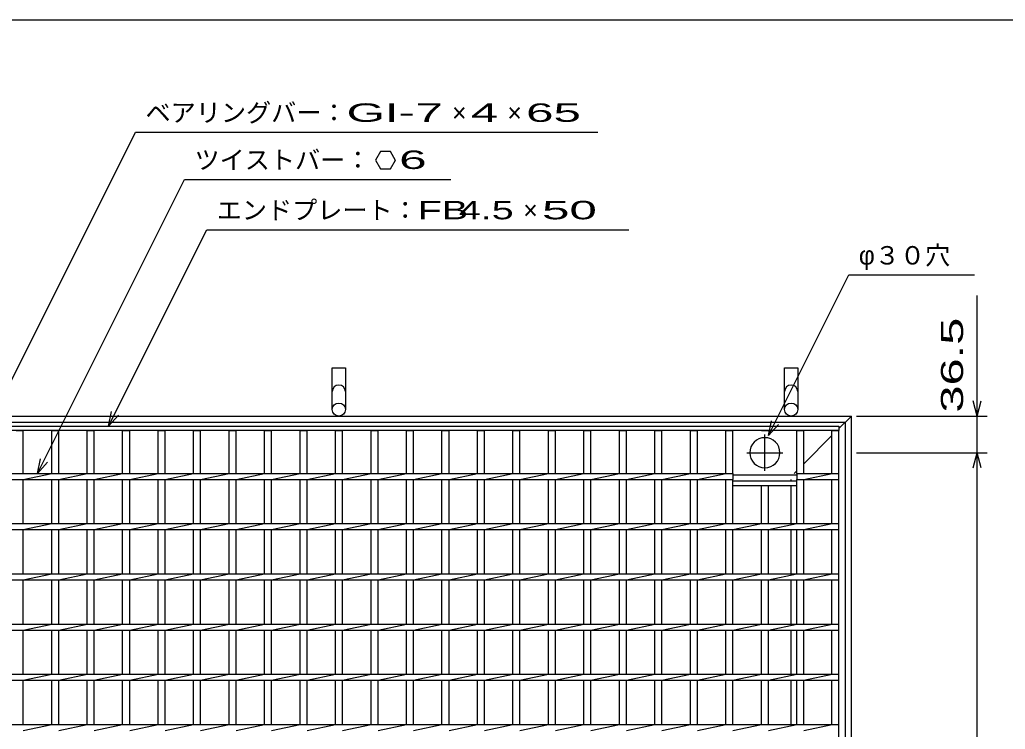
# Model space of a CAD drawing. Units: millimetres, scale not verified. Extents: x -1820 to 1731, y -1282 to 1054.
# Drawn here: x -1168 to -188, y 347 to 1054 of the extents above; entities that cross this region are included whole.
import ezdxf
from ezdxf.enums import TextEntityAlignment as Align

# ---------------------------------------------------------------- set-up
doc = ezdxf.new("R2010")
doc.units = ezdxf.units.MM
doc.header["$LTSCALE"] = 10
doc.linetypes.add('CHAIN', pattern=[18.5, 12, -1.5, 3.5, -1.5])
doc.linetypes.add('DASHED', pattern=[7.5, 6, -1.5])
for name, color, linetype, lineweight in [('0_2', 150, 'Continuous', 25), ('16', 3, 'Continuous', 25), ('19', 6, 'Continuous', 25), ('22', 4, 'Continuous', 25)]:
    doc.layers.add(name, color=color, linetype=linetype, lineweight=lineweight)
doc.styles.add('ベクトル', font='')
doc.styles.get('ベクトル').set_extended_font_data('ベクトル')

msp = doc.modelspace()

# ---------------------------------------------------------------- linework, layer by layer
at = {"layer": '0_2'}
msp.add_line((-1729, 1053.5), (1731, 1053.5), dxfattribs=at)
at = {"layer": '16'}
for p, q in [((-1348, 649), (-353, 649)), ((-353, 649), (-353, 644.5)), ((-353, 644.5), (-1348, 644.5)), ((-1171.5, 644.5), (-1164.5, 644.5)), ((-1164.5, 602), (-1164.5, 644.5)), ((-1136.2, 602), (-1136.2, 644.5)), ((-1136.2, 644.5), (-1129.2, 644.5)), ((-1129.2, 602), (-1129.2, 644.5)), ((-1100.9, 602), (-1100.9, 644.5)), ((-1100.9, 644.5), (-1093.9, 644.5)), ((-1093.9, 602), (-1093.9, 644.5)), ((-1065.6, 602), (-1065.6, 644.5)), ((-1065.6, 644.5), (-1058.6, 644.5)), ((-1058.6, 602), (-1058.6, 644.5)), ((-1030.3, 602), (-1030.3, 644.5)), ((-1030.3, 644.5), (-1023.3, 644.5)), ((-1023.3, 602), (-1023.3, 644.5)), ((-995, 602), (-995, 644.5)), ((-995, 644.5), (-988, 644.5)), ((-988, 602), (-988, 644.5)), ((-959.7, 602), (-959.7, 644.5)), ((-959.7, 644.5), (-952.7, 644.5)), ((-952.7, 602), (-952.7, 644.5)), ((-924.4, 602), (-924.4, 644.5)), ((-924.4, 644.5), (-917.4, 644.5)), ((-917.4, 602), (-917.4, 644.5)), ((-889.1, 602), (-889.1, 644.5)), ((-889.1, 644.5), (-882.1, 644.5)), ((-882.1, 602), (-882.1, 644.5)), ((-853.8, 602), (-853.8, 644.5)), ((-853.8, 644.5), (-846.8, 644.5)), ((-846.8, 602), (-846.8, 644.5)), ((-818.5, 602), (-818.5, 644.5)), ((-818.5, 644.5), (-811.5, 644.5)), ((-811.5, 602), (-811.5, 644.5)), ((-783.2, 602), (-783.2, 644.5)), ((-783.2, 644.5), (-776.2, 644.5)), ((-776.2, 602), (-776.2, 644.5)), ((-747.9, 602), (-747.9, 644.5)), ((-747.9, 644.5), (-740.9, 644.5)), ((-740.9, 602), (-740.9, 644.5)), ((-712.6, 602), (-712.6, 644.5)), ((-712.6, 644.5), (-705.6, 644.5)), ((-705.6, 602), (-705.6, 644.5)), ((-677.3, 602), (-677.3, 644.5)), ((-677.3, 644.5), (-670.3, 644.5)), ((-670.3, 602), (-670.3, 644.5)), ((-642, 602), (-642, 644.5)), ((-642, 644.5), (-635, 644.5)), ((-635, 602), (-635, 644.5)), ((-606.7, 602), (-606.7, 644.5)), ((-606.7, 644.5), (-599.7, 644.5)), ((-599.7, 602), (-599.7, 644.5)), ((-571.4, 602), (-571.4, 644.5)), ((-571.4, 644.5), (-564.4, 644.5)), ((-564.4, 602), (-564.4, 644.5)), ((-536.1, 602), (-536.1, 644.5)), ((-536.1, 644.5), (-529.1, 644.5)), ((-529.1, 602), (-529.1, 644.5)), ((-500.8, 602), (-500.8, 644.5)), ((-500.8, 644.5), (-493.8, 644.5)), ((-493.8, 602), (-493.8, 644.5)), ((-465.5, 602), (-465.5, 644.5)), ((-465.5, 644.5), (-458.5, 644.5)), ((-458.5, 602), (-458.5, 644.5)), ((-430.2, 644.5), (-423.2, 644.5)), ((-394.9, 602), (-394.9, 644.5)), ((-394.9, 644.5), (-387.9, 644.5)), ((-387.9, 602), (-387.9, 644.5)), ((-360, 602), (-360, 644.5)), ((-360, 644.5), (-353, 644.5)), ((-353, -346.5), (-353, 644.5)), ((-1242.1, 602), (-458.5, 602)), ((-1164.5, 596), (-1136.2, 602)), ((-1129.2, 596), (-1100.9, 602)), ((-1093.9, 596), (-1065.6, 602)), ((-1058.6, 596), (-1030.3, 602)), ((-1023.3, 596), (-995, 602)), ((-988, 596), (-959.7, 602)), ((-952.7, 596), (-924.4, 602)), ((-917.4, 596), (-889.1, 602)), ((-882.1, 596), (-853.8, 602)), ((-846.8, 596), (-818.5, 602)), ((-811.5, 596), (-783.2, 602)), ((-776.2, 596), (-747.9, 602)), ((-740.9, 596), (-712.6, 602)), ((-705.6, 596), (-677.3, 602)), ((-670.3, 596), (-642, 602)), ((-635, 596), (-606.7, 602)), ((-599.7, 596), (-571.4, 602)), ((-564.4, 596), (-536.1, 602)), ((-529.1, 596), (-500.8, 602)), ((-493.8, 596), (-465.5, 602)), ((-458.5, 602), (-458.5, 596)), ((-458.5, 600.5), (-394.9, 600.5)), ((-394.9, 602), (-353, 602)), ((-394.9, 602), (-394.9, 596)), ((-387.9, 596), (-359.6, 602)), ((-353, 596), (-353, 602)), ((-1242.1, 596), (-458.5, 596)), ((-1164.5, 552), (-1164.5, 596)), ((-1136.2, 552), (-1136.2, 596)), ((-1129.2, 552), (-1129.2, 596)), ((-1100.9, 552), (-1100.9, 596)), ((-1093.9, 552), (-1093.9, 596)), ((-1065.6, 552), (-1065.6, 596)), ((-1058.6, 552), (-1058.6, 596)), ((-1030.3, 552), (-1030.3, 596)), ((-1023.3, 552), (-1023.3, 596)), ((-995, 552), (-995, 596)), ((-988, 552), (-988, 596)), ((-959.7, 552), (-959.7, 596)), ((-952.7, 552), (-952.7, 596)), ((-924.4, 552), (-924.4, 596)), ((-917.4, 552), (-917.4, 596)), ((-889.1, 552), (-889.1, 596)), ((-882.1, 552), (-882.1, 596)), ((-853.8, 552), (-853.8, 596)), ((-846.8, 552), (-846.8, 596)), ((-818.5, 552), (-818.5, 596)), ((-811.5, 552), (-811.5, 596)), ((-783.2, 552), (-783.2, 596)), ((-776.2, 552), (-776.2, 596)), ((-747.9, 552), (-747.9, 596)), ((-740.9, 552), (-740.9, 596)), ((-712.6, 552), (-712.6, 596)), ((-705.6, 552), (-705.6, 596)), ((-677.3, 552), (-677.3, 596)), ((-670.3, 552), (-670.3, 596)), ((-642, 552), (-642, 596)), ((-635, 552), (-635, 596)), ((-606.7, 552), (-606.7, 596)), ((-599.7, 552), (-599.7, 596)), ((-571.4, 552), (-571.4, 596)), ((-564.4, 552), (-564.4, 596)), ((-536.1, 552), (-536.1, 596)), ((-529.1, 552), (-529.1, 596)), ((-500.8, 552), (-500.8, 596)), ((-493.8, 552), (-493.8, 596)), ((-465.5, 552), (-465.5, 596)), ((-458.5, 552), (-458.5, 596)), ((-458.5, 594.5), (-394.9, 594.5)), ((-458.5, 590), (-458.5, 594.5)), ((-458.5, 590), (-394.9, 590)), ((-430.2, 552), (-430.2, 590)), ((-423.2, 552), (-423.2, 590)), ((-394.9, 596), (-353, 596)), ((-394.9, 552), (-394.9, 596)), ((-394.9, 590), (-394.9, 594.5)), ((-387.9, 552), (-387.9, 596)), ((-360, 552), (-360, 596)), ((-1348, 552), (-353, 552)), ((-1164.5, 546), (-1136.2, 552)), ((-1129.2, 546), (-1100.9, 552)), ((-1093.9, 546), (-1065.6, 552)), ((-1058.6, 546), (-1030.3, 552)), ((-1023.3, 546), (-995, 552)), ((-988, 546), (-959.7, 552)), ((-952.7, 546), (-924.4, 552)), ((-917.4, 546), (-889.1, 552)), ((-882.1, 546), (-853.8, 552)), ((-846.8, 546), (-818.5, 552)), ((-811.5, 546), (-783.2, 552)), ((-776.2, 546), (-747.9, 552)), ((-740.9, 546), (-712.6, 552)), ((-705.6, 546), (-677.3, 552)), ((-670.3, 546), (-642, 552)), ((-635, 546), (-606.7, 552)), ((-599.7, 546), (-571.4, 552)), ((-564.4, 546), (-536.1, 552)), ((-529.1, 546), (-500.8, 552)), ((-493.8, 546), (-465.5, 552)), ((-458.5, 546), (-430.2, 552)), ((-423.2, 546), (-394.9, 552)), ((-387.9, 546), (-359.6, 552)), ((-353, 546), (-353, 552)), ((-1348, 546), (-353, 546)), ((-1164.5, 502), (-1164.5, 546)), ((-1136.2, 502), (-1136.2, 546)), ((-1129.2, 502), (-1129.2, 546)), ((-1100.9, 502), (-1100.9, 546)), ((-1093.9, 502), (-1093.9, 546)), ((-1065.6, 502), (-1065.6, 546)), ((-1058.6, 502), (-1058.6, 546)), ((-1030.3, 502), (-1030.3, 546)), ((-1023.3, 502), (-1023.3, 546)), ((-995, 502), (-995, 546)), ((-988, 502), (-988, 546)), ((-959.7, 502), (-959.7, 546)), ((-952.7, 502), (-952.7, 546)), ((-924.4, 502), (-924.4, 546)), ((-917.4, 502), (-917.4, 546)), ((-889.1, 502), (-889.1, 546)), ((-882.1, 502), (-882.1, 546)), ((-853.8, 502), (-853.8, 546)), ((-846.8, 502), (-846.8, 546)), ((-818.5, 502), (-818.5, 546)), ((-811.5, 502), (-811.5, 546)), ((-783.2, 502), (-783.2, 546)), ((-776.2, 502), (-776.2, 546)), ((-747.9, 502), (-747.9, 546)), ((-740.9, 502), (-740.9, 546)), ((-712.6, 502), (-712.6, 546)), ((-705.6, 502), (-705.6, 546)), ((-677.3, 502), (-677.3, 546)), ((-670.3, 502), (-670.3, 546)), ((-642, 502), (-642, 546)), ((-635, 502), (-635, 546)), ((-606.7, 502), (-606.7, 546)), ((-599.7, 502), (-599.7, 546)), ((-571.4, 502), (-571.4, 546)), ((-564.4, 502), (-564.4, 546)), ((-536.1, 502), (-536.1, 546)), ((-529.1, 502), (-529.1, 546)), ((-500.8, 502), (-500.8, 546)), ((-493.8, 502), (-493.8, 546)), ((-465.5, 502), (-465.5, 546)), ((-458.5, 502), (-458.5, 546)), ((-430.2, 502), (-430.2, 546)), ((-423.2, 502), (-423.2, 546)), ((-394.9, 502), (-394.9, 546)), ((-387.9, 502), (-387.9, 546)), ((-360, 502), (-360, 546)), ((-1348, 502), (-353, 502)), ((-1164.5, 496), (-1136.2, 502)), ((-1129.2, 496), (-1100.9, 502)), ((-1093.9, 496), (-1065.6, 502)), ((-1058.6, 496), (-1030.3, 502)), ((-1023.3, 496), (-995, 502)), ((-988, 496), (-959.7, 502)), ((-952.7, 496), (-924.4, 502)), ((-917.4, 496), (-889.1, 502)), ((-882.1, 496), (-853.8, 502)), ((-846.8, 496), (-818.5, 502)), ((-811.5, 496), (-783.2, 502)), ((-776.2, 496), (-747.9, 502)), ((-740.9, 496), (-712.6, 502)), ((-705.6, 496), (-677.3, 502)), ((-670.3, 496), (-642, 502)), ((-635, 496), (-606.7, 502)), ((-599.7, 496), (-571.4, 502)), ((-564.4, 496), (-536.1, 502)), ((-529.1, 496), (-500.8, 502)), ((-493.8, 496), (-465.5, 502)), ((-458.5, 496), (-430.2, 502)), ((-423.2, 496), (-394.9, 502)), ((-387.9, 496), (-359.6, 502)), ((-353, 496), (-353, 502)), ((-1348, 496), (-353, 496)), ((-1164.5, 452), (-1164.5, 496)), ((-1136.2, 452), (-1136.2, 496)), ((-1129.2, 452), (-1129.2, 496)), ((-1100.9, 452), (-1100.9, 496)), ((-1093.9, 452), (-1093.9, 496)), ((-1065.6, 452), (-1065.6, 496)), ((-1058.6, 452), (-1058.6, 496)), ((-1030.3, 452), (-1030.3, 496)), ((-1023.3, 452), (-1023.3, 496)), ((-995, 452), (-995, 496)), ((-988, 452), (-988, 496)), ((-959.7, 452), (-959.7, 496)), ((-952.7, 452), (-952.7, 496)), ((-924.4, 452), (-924.4, 496)), ((-917.4, 452), (-917.4, 496)), ((-889.1, 452), (-889.1, 496)), ((-882.1, 452), (-882.1, 496)), ((-853.8, 452), (-853.8, 496)), ((-846.8, 452), (-846.8, 496)), ((-818.5, 452), (-818.5, 496)), ((-811.5, 452), (-811.5, 496)), ((-783.2, 452), (-783.2, 496)), ((-776.2, 452), (-776.2, 496)), ((-747.9, 452), (-747.9, 496)), ((-740.9, 452), (-740.9, 496)), ((-712.6, 452), (-712.6, 496)), ((-705.6, 452), (-705.6, 496)), ((-677.3, 452), (-677.3, 496)), ((-670.3, 452), (-670.3, 496)), ((-642, 452), (-642, 496)), ((-635, 452), (-635, 496)), ((-606.7, 452), (-606.7, 496)), ((-599.7, 452), (-599.7, 496)), ((-571.4, 452), (-571.4, 496)), ((-564.4, 452), (-564.4, 496)), ((-536.1, 452), (-536.1, 496)), ((-529.1, 452), (-529.1, 496)), ((-500.8, 452), (-500.8, 496)), ((-493.8, 452), (-493.8, 496)), ((-465.5, 452), (-465.5, 496)), ((-458.5, 452), (-458.5, 496)), ((-430.2, 452), (-430.2, 496)), ((-423.2, 452), (-423.2, 496)), ((-394.9, 452), (-394.9, 496)), ((-387.9, 452), (-387.9, 496)), ((-360, 452), (-360, 496)), ((-1348, 452), (-353, 452)), ((-1164.5, 446), (-1136.2, 452)), ((-1129.2, 446), (-1100.9, 452)), ((-1093.9, 446), (-1065.6, 452)), ((-1058.6, 446), (-1030.3, 452)), ((-1023.3, 446), (-995, 452)), ((-988, 446), (-959.7, 452)), ((-952.7, 446), (-924.4, 452)), ((-917.4, 446), (-889.1, 452)), ((-882.1, 446), (-853.8, 452)), ((-846.8, 446), (-818.5, 452)), ((-811.5, 446), (-783.2, 452)), ((-776.2, 446), (-747.9, 452)), ((-740.9, 446), (-712.6, 452)), ((-705.6, 446), (-677.3, 452)), ((-670.3, 446), (-642, 452)), ((-635, 446), (-606.7, 452)), ((-599.7, 446), (-571.4, 452)), ((-564.4, 446), (-536.1, 452)), ((-529.1, 446), (-500.8, 452)), ((-493.8, 446), (-465.5, 452)), ((-458.5, 446), (-430.2, 452)), ((-423.2, 446), (-394.9, 452)), ((-387.9, 446), (-359.6, 452)), ((-353, 446), (-353, 452)), ((-1348, 446), (-353, 446)), ((-1164.5, 402), (-1164.5, 446)), ((-1136.2, 402), (-1136.2, 446)), ((-1129.2, 402), (-1129.2, 446)), ((-1100.9, 402), (-1100.9, 446)), ((-1093.9, 402), (-1093.9, 446)), ((-1065.6, 402), (-1065.6, 446)), ((-1058.6, 402), (-1058.6, 446)), ((-1030.3, 402), (-1030.3, 446)), ((-1023.3, 402), (-1023.3, 446)), ((-995, 402), (-995, 446)), ((-988, 402), (-988, 446)), ((-959.7, 402), (-959.7, 446)), ((-952.7, 402), (-952.7, 446)), ((-924.4, 402), (-924.4, 446)), ((-917.4, 402), (-917.4, 446)), ((-889.1, 402), (-889.1, 446)), ((-882.1, 402), (-882.1, 446)), ((-853.8, 402), (-853.8, 446)), ((-846.8, 402), (-846.8, 446)), ((-818.5, 402), (-818.5, 446)), ((-811.5, 402), (-811.5, 446)), ((-783.2, 402), (-783.2, 446)), ((-776.2, 402), (-776.2, 446)), ((-747.9, 402), (-747.9, 446)), ((-740.9, 402), (-740.9, 446)), ((-712.6, 402), (-712.6, 446)), ((-705.6, 402), (-705.6, 446)), ((-677.3, 402), (-677.3, 446)), ((-670.3, 402), (-670.3, 446)), ((-642, 402), (-642, 446)), ((-635, 402), (-635, 446)), ((-606.7, 402), (-606.7, 446)), ((-599.7, 402), (-599.7, 446)), ((-571.4, 402), (-571.4, 446)), ((-564.4, 402), (-564.4, 446)), ((-536.1, 402), (-536.1, 446)), ((-529.1, 402), (-529.1, 446)), ((-500.8, 402), (-500.8, 446)), ((-493.8, 402), (-493.8, 446)), ((-465.5, 402), (-465.5, 446)), ((-458.5, 402), (-458.5, 446)), ((-430.2, 402), (-430.2, 446)), ((-423.2, 402), (-423.2, 446)), ((-394.9, 402), (-394.9, 446)), ((-387.9, 402), (-387.9, 446)), ((-360, 402), (-360, 446)), ((-1348, 402), (-353, 402)), ((-1348, 396), (-353, 396)), ((-1164.5, 396), (-1136.2, 402)), ((-1164.5, 352), (-1164.5, 396)), ((-1136.2, 352), (-1136.2, 396)), ((-1129.2, 396), (-1100.9, 402)), ((-1129.2, 352), (-1129.2, 396)), ((-1100.9, 352), (-1100.9, 396)), ((-1093.9, 396), (-1065.6, 402)), ((-1093.9, 352), (-1093.9, 396)), ((-1065.6, 352), (-1065.6, 396)), ((-1058.6, 396), (-1030.3, 402)), ((-1058.6, 352), (-1058.6, 396)), ((-1030.3, 352), (-1030.3, 396)), ((-1023.3, 396), (-995, 402)), ((-1023.3, 352), (-1023.3, 396)), ((-995, 352), (-995, 396)), ((-988, 396), (-959.7, 402)), ((-988, 352), (-988, 396)), ((-959.7, 352), (-959.7, 396)), ((-952.7, 396), (-924.4, 402)), ((-952.7, 352), (-952.7, 396)), ((-924.4, 352), (-924.4, 396)), ((-917.4, 396), (-889.1, 402)), ((-917.4, 352), (-917.4, 396)), ((-889.1, 352), (-889.1, 396)), ((-882.1, 396), (-853.8, 402)), ((-882.1, 352), (-882.1, 396)), ((-853.8, 352), (-853.8, 396)), ((-846.8, 396), (-818.5, 402)), ((-846.8, 352), (-846.8, 396)), ((-818.5, 352), (-818.5, 396)), ((-811.5, 396), (-783.2, 402)), ((-811.5, 352), (-811.5, 396)), ((-783.2, 352), (-783.2, 396)), ((-776.2, 396), (-747.9, 402)), ((-776.2, 352), (-776.2, 396)), ((-747.9, 352), (-747.9, 396)), ((-740.9, 396), (-712.6, 402)), ((-740.9, 352), (-740.9, 396)), ((-712.6, 352), (-712.6, 396)), ((-705.6, 396), (-677.3, 402)), ((-705.6, 352), (-705.6, 396)), ((-677.3, 352), (-677.3, 396)), ((-670.3, 396), (-642, 402)), ((-670.3, 352), (-670.3, 396)), ((-642, 352), (-642, 396)), ((-635, 396), (-606.7, 402)), ((-635, 352), (-635, 396)), ((-606.7, 352), (-606.7, 396)), ((-599.7, 396), (-571.4, 402)), ((-599.7, 352), (-599.7, 396)), ((-571.4, 352), (-571.4, 396)), ((-564.4, 396), (-536.1, 402)), ((-564.4, 352), (-564.4, 396)), ((-536.1, 352), (-536.1, 396)), ((-529.1, 396), (-500.8, 402)), ((-529.1, 352), (-529.1, 396)), ((-500.8, 352), (-500.8, 396)), ((-493.8, 396), (-465.5, 402)), ((-493.8, 352), (-493.8, 396)), ((-465.5, 352), (-465.5, 396)), ((-458.5, 396), (-430.2, 402)), ((-458.5, 352), (-458.5, 396)), ((-430.2, 352), (-430.2, 396)), ((-423.2, 396), (-394.9, 402)), ((-423.2, 352), (-423.2, 396)), ((-394.9, 352), (-394.9, 396)), ((-387.9, 396), (-359.6, 402)), ((-387.9, 352), (-387.9, 396)), ((-360, 352), (-360, 396)), ((-353, 396), (-353, 402)), ((-1348, 352), (-353, 352)), ((-1164.5, 346), (-1136.2, 352)), ((-1129.2, 346), (-1100.9, 352)), ((-1093.9, 346), (-1065.6, 352)), ((-1058.6, 346), (-1030.3, 352)), ((-1023.3, 346), (-995, 352)), ((-988, 346), (-959.7, 352)), ((-952.7, 346), (-924.4, 352)), ((-917.4, 346), (-889.1, 352)), ((-882.1, 346), (-853.8, 352)), ((-846.8, 346), (-818.5, 352)), ((-811.5, 346), (-783.2, 352)), ((-776.2, 346), (-747.9, 352)), ((-740.9, 346), (-712.6, 352)), ((-705.6, 346), (-677.3, 352)), ((-670.3, 346), (-642, 352)), ((-635, 346), (-606.7, 352)), ((-599.7, 346), (-571.4, 352)), ((-564.4, 346), (-536.1, 352)), ((-529.1, 346), (-500.8, 352)), ((-493.8, 346), (-465.5, 352)), ((-458.5, 346), (-430.2, 352)), ((-423.2, 346), (-394.9, 352)), ((-387.9, 346), (-359.6, 352)), ((-353, 346), (-353, 352))]:
    msp.add_line(p, q, dxfattribs=at)
at = {"layer": '16', "linetype": 'CHAIN'}
for p, q in [((-426.7, 604.5), (-426.7, 640.5)), ((-444.7, 622.5), (-408.7, 622.5))]:
    msp.add_line(p, q, dxfattribs=at)
at = {"layer": '16'}
for start, end in [(90, 270), (270, 90)]:
    msp.add_arc((-426.7, 622.5), 15, start, end, dxfattribs=at)
at = {"layer": '19'}
for p, q in [((-857, 665.5), (-857, 707.12)), ((-857, 707.12), (-844, 707.12)), ((-844, 707.12), (-844, 665.5)), ((-407, 665.5), (-407, 707.12)), ((-407, 707.12), (-394, 707.12)), ((-394, 707.12), (-394, 665.5)), ((-1360.5, 659), (-340.5, 659)), ((-340.5, -361), (-340.5, 659)), ((-1354.5, 653), (-346.5, 653)), ((-346.5, -355), (-346.5, 653)), ((-400.5, 552), (-400.5, 590)), ((-400.5, 502), (-400.5, 546)), ((-400.5, 452), (-400.5, 496)), ((-400.5, 402), (-400.5, 446)), ((-400.5, 352), (-400.5, 396))]:
    msp.add_line(p, q, dxfattribs=at)
at = {"layer": '19', "linetype": 'DASHED'}
for p, q in [((-353, 646.5), (-340.5, 659)), ((-387.9, 611.6), (-360, 639.5)), ((-397.5, 602), (-394.9, 604.6)), ((-400.5, 594.5), (-400.5, 596))]:
    msp.add_line(p, q, dxfattribs=at)
at = {"layer": '19'}
for centre in [(-850.5, 665.5), (-400.5, 665.5)]:
    msp.add_circle(centre, 6.5, dxfattribs=at)
for centre in [(-850.5, 683.34), (-400.5, 683.34)]:
    msp.add_arc(centre, 6.5, 0, 180, dxfattribs=at)
at = {"layer": '22'}
for p, q in [((-1235.1, 577), (-1052.85, 941.5)), ((-1052.85, 941.5), (-592.85, 941.5)), ((-809.1, 922.27), (-814.1, 913.6)), ((-799.1, 922.27), (-809.1, 922.27)), ((-794.1, 913.5), (-799.1, 922.27)), ((-814.1, 913.6), (-809.1, 904.94)), ((-799.1, 904.94), (-794.1, 913.6)), ((-809.1, 904.94), (-799.1, 904.94)), ((-1150.35, 602), (-1004.1, 894.5)), ((-1004.1, 894.5), (-739.1, 894.5)), ((-1079.75, 649), (-982, 844.5)), ((-982, 844.5), (-562, 844.5)), ((-423.2, 639.5), (-343.2, 799.5)), ((-343.2, 799.5), (-218.2, 799.5)), ((-215.5, 659), (-215.5, 779)), ((-215.5, 659), (-219.5, 674)), ((-215.5, 659), (-211.5, 674)), ((-1079.75, 649), (-1076.75, 663.6)), ((-1079.75, 649), (-1069.75, 660)), ((-335.5, 659), (-205.5, 659)), ((-215.5, 622.5), (-215.5, 659)), ((-423.2, 639.5), (-420.2, 654.1)), ((-423.2, 639.5), (-413.2, 650.5)), ((-335.5, 622.5), (-205.5, 622.5)), ((-219.5, 607.5), (-215.5, 622.5)), ((-211.5, 607.5), (-215.5, 622.5)), ((-215.5, -324.5), (-215.5, 622.5)), ((-1150.35, 602), (-1147.35, 616.6)), ((-1150.35, 602), (-1140.35, 613))]:
    msp.add_line(p, q, dxfattribs=at)

# ---------------------------------------------------------------- texts
at = {"layer": '22', "color": 2, "style": 'ベクトル'}
for s, p in [('ベアリングバー：', (-1042.85, 961)), ('×', (-737.85, 961)), ('×', (-682.85, 961)), ('ツイストバー：', (-994.1, 914)), ('エンドプレート：', (-972, 864)), ('×', (-667, 864)), ('φ３０穴', (-333.2, 819))]:
    msp.add_text(s, height=18.33, dxfattribs=at).set_placement(p, align=Align.MIDDLE_LEFT)
for s, width, p in [('GI-', 2, (-842.85, 961)), (' 7 ', 2, (-787.85, 961)), (' 4 ', 2, (-732.85, 961)), (' 65 ', 2, (-677.85, 961)), (' 6 ', 2, (-804.1, 914.1)), ('FB', 1.6, (-772, 864)), (' 4.5 ', 1.6, (-742, 864)), (' 50 ', 2, (-662, 864))]:
    msp.add_text(s, height=18.33, dxfattribs=dict(at, width=width)).set_placement(p, align=Align.MIDDLE_LEFT)
at = {"layer": '22', "color": 2, "style": 'ベクトル', "width": 1.65}
msp.add_text(' 36.5 ', height=21.99, rotation=90, dxfattribs=at).set_placement((-240.5, 649), align=Align.MIDDLE_LEFT)

doc.saveas('drawing.dxf')
